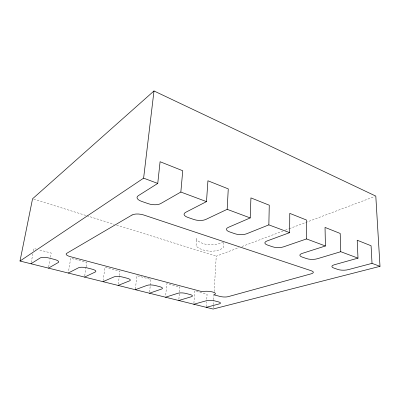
<?xml version="1.0" encoding="UTF-8"?>
<svg xmlns="http://www.w3.org/2000/svg" width="400" height="400" viewBox="0 0 400 400"><rect width="100%" height="100%" fill="white"/><g stroke="black" fill="none" stroke-linecap="round" stroke-linejoin="round"><path stroke-width="0.3" stroke-dasharray="2 1.5" d="M223.6 242.35L223.315 247.605C216.585 253.16 202.365 251.97 196.07 246.105L196.435 238.415L196.545 239.71C203.145 245.91 214.73 246.04 222.685 242.36M213.19 307.8L213.335 305.31M213.37 304.69L213.63 300.335M213.665 299.715L214.11 292.25M214.145 291.63L216.245 256.185L239.04 247.6M206.29 306.715L206.61 301.73M206.77 299.24L207.09 294.255L194.795 291.01L193.87 303.645M178.875 299.285L179.44 292.57M179.49 291.955L179.9 287.07L166.8 283.61L165.645 295.975M149.59 292.02L150.915 279.415L136.925 275.72L135.38 289.095M118.285 284.195L119.31 276.17M119.39 275.55L119.945 271.23L104.975 267.275L103.14 280.465M84.73 275.865L86.035 267.34M86.125 266.73L86.78 262.47L70.72 258.225L68.47 271.855M48.685 266.91L49.985 259.685M50.42 257.275L51.18 253.06L38.675 249.76M31.195 262.54L32.965 253.385M33.44 250.94L33.91 248.5L36.29 249.13M241.96 246.5L282.87 231.095M285.21 230.215L288.715 228.895M289.3 228.675L374.63 196.54M33.745 199.17L86.225 215.565M86.825 215.75L114.26 224.325M116.645 225.07L216.245 256.185"/><path stroke-width="0.6" d="M306.535 238.935L283.55 246.85A7.93 2.79 1.1 0 1 272.445 246.755L267.41 245.01A7.97 2.83 1.2 0 1 266.94 241.01L289.66 232.64L289.77 213.37L306.405 219.995L306.535 238.935L325.42 245.98L325.04 227.42L340.195 233.455L340.775 251.71L357.995 258.135L357.205 240.23L371.07 245.75L372.025 263.365L380 266.34L375.8 196.1L153.99 90.96L32.55 198.795L20 261.04L213.115 309.04L380 266.34M268.85 224.875L269.27 205.205L250.925 197.9L250.215 217.925L228.245 227.4A8.295 3.135 2.7 0 0 229.485 231.855L235.01 233.77A8.245 3.09 2.4 0 0 246.505 233.82L268.85 224.875L289.66 232.64M227.175 209.33L228.265 188.875L207.93 180.775L206.49 201.61L185.56 212.385A8.69 3.475 4.5 0 0 187.725 217.37L193.825 219.485A8.63 3.425 4.2 0 0 205.73 219.48L227.175 209.33L250.215 217.925M180.845 192.045L182.745 170.75L160.085 161.725L157.75 183.43L138.235 195.74A9.195 3.845 6.9 0 0 141.525 201.345L148.285 203.69A9.115 3.79 6.5 0 0 160.63 203.615L180.845 192.045L206.49 201.61M20 261.04L143.615 178.155L153.99 90.96M30.96 263.765L40.245 257.92A6.83 1.955 8.8 0 1 49.055 258.035L54.565 259.465A6.775 1.94 8.7 0 1 58.24 262.535L48.47 268.115M68.275 273.04L78.565 267.75A6.48 1.835 7.6 0 1 87.16 267.895L92.265 269.215A6.435 1.82 7.5 0 1 95.24 272.03L84.545 277.085M102.97 281.665L114.1 276.87A6.185 1.725 6.5 0 1 122.485 277.035L127.225 278.265A6.15 1.71 6.4 0 1 129.595 280.845L118.125 285.43M135.31 289.7L147.145 285.35A5.94 1.615 5.5 0 1 155.33 285.535L159.745 286.675A5.905 1.6 5.4 0 1 161.58 289.05L149.465 293.22M325.42 245.98L302.18 253.405A7.7 2.555 0.2 0 0 302.01 257.01L306.615 258.605A7.67 2.52 0.1 0 0 317.355 258.74L340.775 251.71M165.53 297.215L177.95 293.255A5.725 1.51 4.6 0 1 185.94 293.45L190.06 294.52A5.7 1.495 4.5 0 1 191.43 296.71L178.775 300.505M357.995 258.135L334.41 264.74A7.47 2.315 -0.5 0 0 333.7 268L337.925 269.47A7.44 2.28 -0.6 0 0 348.325 269.635L372.025 263.365M193.83 304.25L206.735 300.64A5.545 1.41 3.8 0 1 214.535 300.85L218.39 301.85A5.525 1.4 3.7 0 1 219.35 303.875L206.25 307.335M143.615 178.155L157.75 183.43M132.035 215.01L66.67 253.355A7.01 2.12 8.3 0 0 70.285 256.645L202.29 291.72A7.31 1.965 3.9 0 1 212.55 291.96A7.31 1.965 3.9 0 1 213.96 294.82L220.075 296.445A5.825 1.55 3.5 0 0 228.185 296.655L311.115 273.84A7.055 2.145 0.6 0 0 311.42 270.8L143.67 214.985A8.48 3.265 6.8 0 0 132.035 215.01"/></g></svg>
